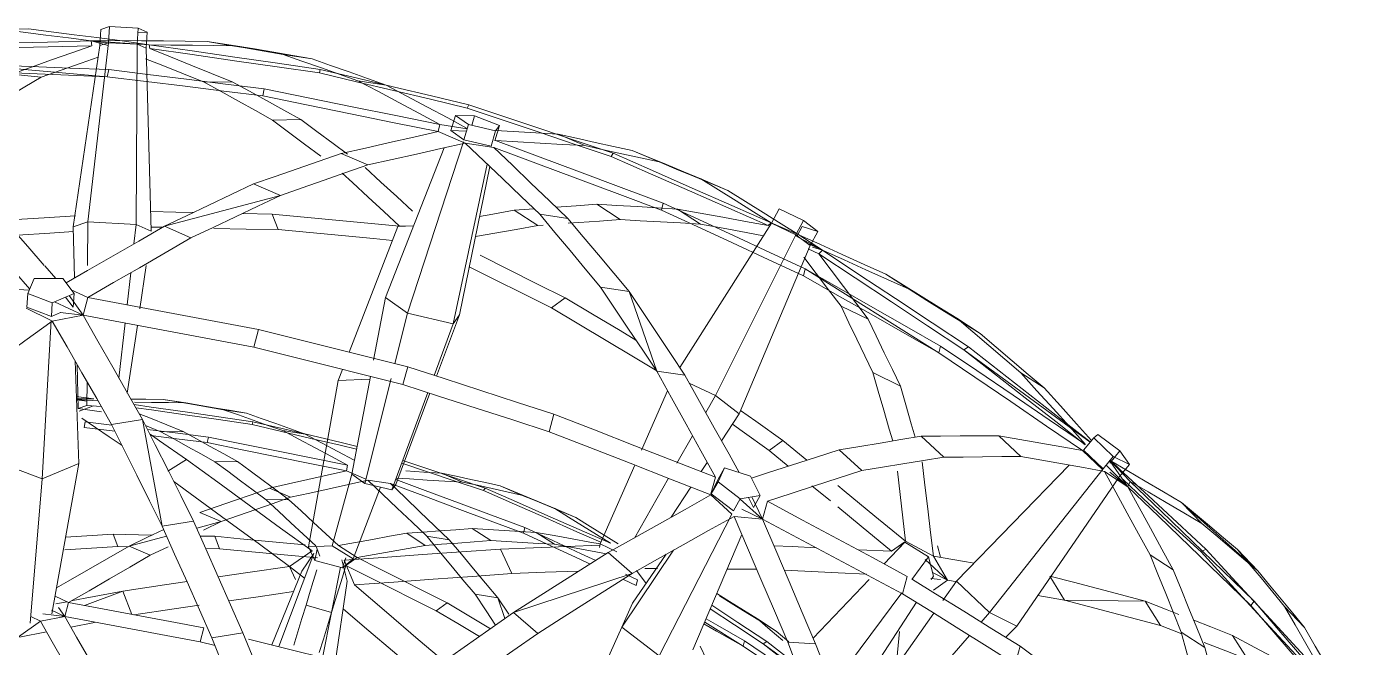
# Model space of a CAD drawing. Header units: inches. Extents: x -1427 to 2274, y -2183 to 260.
# Drawn here: x 794.35 to 800.77, y -425.44 to -422.44 of the extents above; entities that cross this region are included whole.
import ezdxf

# ---------------------------------------------------------------- set-up
doc = ezdxf.new("R2010")
doc.units = ezdxf.units.IN
doc.header["$MEASUREMENT"] = 0
doc.layers.add('G-IMPT', color=8, linetype='Continuous', lineweight=9)

# ---------------------------------------------------------------- blocks, each defined once
blk = doc.blocks.new('Family - ___-2596914-_A1004 - Light Fixture Schedule')
at = {"layer": 'G-IMPT'}
for p, q in [((-14.2573, -422.4496), (-14.1212, -422.4477)), ((-13.7761, -422.5286), (-13.7715, -422.4506)), ((-13.7296, -422.4365), (-13.7715, -422.4506)), ((-13.7343, -422.5145), (-13.7296, -422.4365)), ((-13.7296, -422.4365), (-13.591, -422.4445)), ((-13.5956, -422.5225), (-13.591, -422.4445)), ((-13.5473, -422.4635), (-13.5922, -422.465)), ((-13.591, -422.4445), (-13.5473, -422.4635)), ((-13.5473, -422.4635), (-13.5519, -422.5415)), ((-13.9045, -423.4047), (-13.7761, -422.5286)), ((-13.834, -423.381), (-13.7343, -422.5145)), ((-13.8174, -422.506), (-13.6795, -422.5041)), ((-13.8174, -422.506), (-13.8151, -422.5291)), ((-13.8174, -422.506), (-13.7358, -422.528)), ((-13.8174, -422.506), (-13.7345, -422.5168)), ((-13.537, -422.5249), (-13.8174, -422.506)), ((-13.7761, -422.5286), (-13.7343, -422.5145)), ((-13.7343, -422.5145), (-13.5956, -422.5225)), ((-13.6795, -422.5041), (-13.537, -422.5249)), ((-13.5956, -422.5225), (-13.6006, -423.3944)), ((-13.5956, -422.5225), (-13.5519, -422.5415)), ((-13.5519, -422.5415), (-13.5269, -423.4264)), ((-13.537, -422.5249), (-13.5344, -422.543)), ((-13.2575, -422.5084), (-13.1198, -422.529)), ((-12.8888, -422.5715), (-13.1198, -422.529)), ((-12.8888, -422.5715), (-12.7498, -422.5927)), ((-13.7396, -422.6791), (-14.4853, -422.6151)), ((-14.2026, -422.667), (-14.0593, -422.6818)), ((-13.7396, -422.6791), (-13.7321, -422.6449)), ((-12.7097, -422.6441), (-12.7134, -422.661)), ((-13.1359, -422.7031), (-13.2708, -422.7052)), ((-12.5276, -422.6984), (-12.391, -422.7196)), ((-12.9882, -422.7719), (-12.9804, -422.738)), ((-11.9922, -422.8144), (-11.9989, -422.8307)), ((-12.8035, -422.8862), (-12.9412, -422.8884)), ((-12.1397, -422.9446), (-12.1318, -422.9102)), ((-12.1318, -422.9102), (-11.9993, -422.9308)), ((-12.078, -422.9398), (-12.0566, -422.8659)), ((-12.0566, -422.8659), (-11.9641, -422.8687)), ((-12.0566, -422.8659), (-11.9935, -422.9109)), ((-12.0149, -422.9848), (-11.9935, -422.9109)), ((-11.9935, -422.9109), (-11.862, -422.9414)), ((-11.9774, -422.9147), (-11.9641, -422.8687)), ((-11.9641, -422.8687), (-11.8438, -422.9153)), ((-11.8438, -422.9153), (-11.8651, -422.9891)), ((-11.862, -422.9414), (-11.8438, -422.9153)), ((-12.1397, -422.9446), (-12.009, -423.0004)), ((-12.0025, -422.942), (-12.078, -422.9398)), ((-12.078, -422.9398), (-12.0149, -422.9848)), ((-12.0149, -422.9848), (-11.8833, -423.0153)), ((-11.862, -422.9414), (-11.8833, -423.0153)), ((-11.4306, -423.0123), (-11.5594, -422.9575)), ((-12.6089, -423.0504), (-12.4801, -423.1054)), ((-12.3949, -423.7468), (-12.1107, -423.0231)), ((-12.0179, -422.9939), (-12.2887, -423.8225)), ((-12.009, -423.0004), (-11.8703, -423.0217)), ((-11.2935, -423.0493), (-11.3029, -423.0646)), ((-11.2023, -423.0355), (-10.7395, -423.2288)), ((-11.0713, -423.0914), (-11.2023, -423.0355)), ((-11.902, -423.1023), (-12.0672, -423.8739)), ((-11.8904, -423.1133), (-12.0365, -423.8299)), ((-10.869, -423.1729), (-10.7395, -423.2288)), ((-13.0334, -423.1976), (-12.9028, -423.2538)), ((-12.9028, -423.2538), (-13.4639, -423.4024)), ((-11.3732, -423.2954), (-11.2595, -423.3696)), ((-11.0591, -423.3238), (-11.0513, -423.29)), ((-13.0858, -423.3403), (-12.9425, -423.3433)), ((-12.9425, -423.3433), (-12.9138, -423.4186)), ((-11.7716, -423.3245), (-11.6758, -423.3175)), ((-11.7716, -423.3245), (-11.6581, -423.3985)), ((-11.6487, -423.3432), (-11.5122, -423.3642)), ((-10.9821, -423.3192), (-10.8707, -423.3918)), ((-10.4905, -423.3181), (-10.5274, -423.387)), ((-10.3726, -423.3744), (-10.4905, -423.3181)), ((-10.4095, -423.4433), (-10.3726, -423.3744)), ((-10.3038, -423.4267), (-10.3726, -423.3744)), ((-13.834, -423.381), (-13.9045, -423.4047)), ((-13.8976, -423.6519), (-13.9045, -423.4047)), ((-13.8349, -423.5912), (-13.834, -423.381)), ((-13.834, -423.381), (-13.6006, -423.3944)), ((-13.611, -423.487), (-13.6006, -423.3944)), ((-13.6006, -423.3944), (-13.5269, -423.4264)), ((-13.4723, -423.4072), (-13.5275, -423.4061)), ((-13.3359, -423.4586), (-13.4639, -423.4024)), ((-12.3345, -423.4041), (-12.5701, -424.0112)), ((-12.259, -423.4008), (-12.3345, -423.4041)), ((-12.3264, -423.401), (-12.2587, -423.3999)), ((-11.6326, -423.3966), (-11.6581, -423.3985)), ((-10.5274, -423.387), (-10.9717, -424.0845)), ((-10.5293, -423.3854), (-10.5446, -423.3984)), ((-10.5293, -423.3854), (-10.3956, -423.4436)), ((-10.4095, -423.4433), (-10.5274, -423.387)), ((-10.4033, -423.448), (-10.3791, -423.4027)), ((-10.3038, -423.4267), (-10.3791, -423.4027)), ((-10.3406, -423.4956), (-10.3038, -423.4267)), ((-10.7994, -424.2204), (-10.4095, -423.4433)), ((-10.6835, -424.3085), (-10.3406, -423.4956)), ((-10.413, -423.4474), (-10.2816, -423.5176)), ((-10.4095, -423.4433), (-10.3406, -423.4956)), ((-10.3956, -423.4436), (-10.2816, -423.5176)), ((-10.2816, -423.5176), (-10.3521, -423.4856)), ((-10.2816, -423.5176), (-10.3295, -423.5031)), ((-10.2995, -423.5348), (-10.3502, -423.5108)), ((-10.2816, -423.5176), (-10.2995, -423.5348)), ((-13.9886, -423.655), (-14.0421, -423.5941)), ((-13.644, -423.7824), (-13.6266, -423.6269)), ((-13.5823, -423.8008), (-13.5513, -423.5912)), ((-10.3729, -423.6423), (-10.3647, -423.6082)), ((-9.7194, -424.0136), (-10.3647, -423.6082)), ((-9.9753, -423.6338), (-9.8628, -423.7069)), ((-14.0926, -423.6548), (-14.1242, -423.7269)), ((-13.9545, -423.6551), (-14.0926, -423.6548)), ((-13.9007, -423.7274), (-13.9545, -423.6551)), ((-11.355, -423.6966), (-11.2163, -423.7175)), ((-14.1242, -423.7269), (-14.1288, -423.7928)), ((-14.0056, -423.7718), (-14.1242, -423.7269)), ((-13.9007, -423.7274), (-14.0056, -423.7718)), ((-13.9053, -423.7934), (-13.9415, -423.7447)), ((-13.8565, -423.8326), (-13.9244, -423.7374)), ((-13.9145, -423.709), (-13.8336, -423.7467)), ((-13.9053, -423.7934), (-13.9007, -423.7274)), ((-13.8565, -423.8326), (-13.8336, -423.7467)), ((-12.4526, -424.0491), (-12.3949, -423.7468)), ((-12.3949, -423.7468), (-12.2887, -423.8225)), ((-11.5252, -423.7487), (-11.5924, -423.7967)), ((-11.0828, -424.1032), (-11.2163, -423.7175)), ((-14.1319, -423.7983), (-14.0113, -423.8584)), ((-14.0102, -423.8378), (-14.1288, -423.7928)), ((-14.0102, -423.8378), (-14.0056, -423.7718)), ((-14.0102, -423.8378), (-13.9658, -423.819)), ((-13.9943, -423.767), (-13.8565, -423.8326)), ((-13.9674, -423.8188), (-13.8565, -423.8326)), ((-12.3496, -424.066), (-12.2887, -423.8225)), ((-12.2887, -423.8225), (-12.0672, -423.8739)), ((-10.0607, -423.852), (-10.1916, -423.7883)), ((-14.0544, -424.6234), (-14.0113, -423.8584)), ((-14.0061, -423.861), (-13.8565, -423.8326)), ((-13.6836, -424.1358), (-13.6537, -423.8688)), ((-13.6429, -424.2099), (-13.5943, -423.8815)), ((-12.1591, -424.1231), (-12.0672, -423.8739)), ((-12.1481, -424.1266), (-12.0365, -423.8299)), ((-12.0672, -423.8739), (-12.0365, -423.8299)), ((-9.6323, -423.8465), (-9.5182, -423.9206)), ((-13.0316, -423.9867), (-13.009, -423.9019)), ((-9.7194, -424.0136), (-9.7106, -423.9811)), ((-9.5747, -423.9856), (-9.5972, -423.9994)), ((-8.9861, -424.4453), (-9.5972, -423.9994)), ((-13.8778, -424.5487), (-13.8958, -424.053)), ((-13.8799, -424.2834), (-13.8859, -424.0703)), ((-12.3099, -424.1674), (-12.287, -424.0816)), ((-12.6023, -424.0942), (-12.6231, -424.1479)), ((-12.6231, -424.1479), (-12.4702, -424.1413)), ((-12.5579, -424.601), (-12.4676, -424.1279)), ((-12.4948, -424.646), (-12.3675, -424.1375)), ((-11.0828, -424.1032), (-10.9462, -424.1228)), ((-10.0378, -424.1084), (-9.9041, -424.1746)), ((-9.3221, -424.111), (-9.2095, -424.184)), ((-13.838, -424.2693), (-13.8375, -424.1545)), ((-12.7675, -424.9517), (-12.6231, -424.1479)), ((-12.3632, -424.6765), (-12.1897, -424.2062)), ((-12.345, -424.6504), (-12.1793, -424.2096)), ((-11.1561, -424.4845), (-11.03, -424.1984)), ((-10.9252, -424.1603), (-10.7994, -424.2204)), ((-13.8896, -424.225), (-13.8045, -424.2359)), ((-13.8891, -424.2371), (-13.8045, -424.2359)), ((-13.7849, -424.2461), (-13.8891, -424.2391)), ((-13.889, -424.2407), (-13.8379, -424.2474)), ((-13.8799, -424.2834), (-13.838, -424.2693)), ((-13.8063, -424.2711), (-13.8755, -424.2956)), ((-13.7693, -424.2733), (-13.838, -424.2693)), ((-13.4699, -424.2394), (-13.3607, -424.2556)), ((-13.1776, -424.2893), (-13.3607, -424.2556)), ((-10.8459, -424.3024), (-10.7994, -424.2204)), ((-10.6835, -424.3085), (-10.7994, -424.2204)), ((-13.7672, -424.3), (-13.8799, -424.2834)), ((-13.7193, -424.3602), (-13.5696, -424.3357)), ((-13.4746, -424.852), (-13.5696, -424.3357)), ((-13.1776, -424.2893), (-13.0674, -424.3062)), ((-11.6022, -424.3957), (-11.5796, -424.3109)), ((-10.7696, -424.4392), (-10.6835, -424.3085)), ((-13.8522, -424.3747), (-13.8462, -424.3475)), ((-13.8522, -424.3747), (-13.7032, -424.3931)), ((-13.7177, -424.3635), (-13.8462, -424.3475)), ((-13.4804, -424.3953), (-13.5544, -424.3659)), ((-13.3735, -424.3937), (-13.4804, -424.3953)), ((-13.0356, -424.347), (-13.0386, -424.3604)), ((-12.8912, -424.39), (-12.7829, -424.4068)), ((-13.2564, -424.4483), (-13.2502, -424.4214)), ((-10.985, -424.5476), (-10.9098, -424.4151)), ((-10.5394, -424.4857), (-10.4734, -424.4386)), ((-10.4734, -424.4386), (-10.3574, -424.5337)), ((-9.6943, -424.5189), (-9.8041, -424.4173)), ((-9.4279, -424.4147), (-9.3216, -424.5148)), ((-8.9697, -424.4256), (-9.0192, -424.4851)), ((-8.95, -424.4084), (-8.9697, -424.4256)), ((-8.8748, -424.516), (-8.9697, -424.4256)), ((-8.8429, -424.4881), (-8.95, -424.4084)), ((-13.4465, -424.5856), (-13.3572, -424.5291)), ((-10.4464, -424.5622), (-10.5394, -424.4857)), ((-10.0907, -424.5831), (-10.2001, -424.4833)), ((-9.0231, -424.4862), (-8.927, -424.5788)), ((-8.9243, -424.5754), (-9.0192, -424.4851)), ((-8.9243, -424.5754), (-8.8748, -424.516)), ((-8.8924, -424.5475), (-8.8429, -424.4881)), ((-8.7965, -424.5545), (-8.8748, -424.516)), ((-8.7965, -424.5545), (-8.8429, -424.4881)), ((-14.2541, -424.5478), (-14.0544, -424.6234)), ((-13.8778, -424.5487), (-14.0544, -424.6234)), ((-14.0073, -425.2763), (-13.8778, -424.5487)), ((-13.11, -424.5389), (-13.2192, -424.5406)), ((-12.5837, -424.5852), (-12.5774, -424.5579)), ((-12.5837, -424.5852), (-12.4896, -424.6254)), ((-12.0215, -424.6389), (-12.1236, -424.5954)), ((-11.3558, -424.9373), (-11.1884, -424.5576)), ((-10.8678, -424.5883), (-10.8384, -424.5438)), ((-10.7557, -424.5695), (-10.7881, -424.6274)), ((-10.7557, -424.5695), (-10.7864, -424.638)), ((-10.6295, -424.6099), (-10.7557, -424.5695)), ((-9.0886, -424.5567), (-9.6326, -425.118)), ((-9.4728, -425.27), (-8.9243, -424.5754)), ((-8.9181, -424.5874), (-8.8041, -424.6613)), ((-8.8041, -424.6613), (-8.9088, -424.5568)), ((-8.8919, -424.5911), (-8.8041, -424.6613)), ((-8.8041, -424.6613), (-8.8915, -424.536)), ((-8.793, -424.6355), (-8.8908, -424.5352)), ((-8.846, -424.614), (-8.7965, -424.5545)), ((-14.1122, -425.3207), (-14.0544, -424.6234)), ((-12.6523, -424.9467), (-12.5567, -424.601)), ((-12.4948, -424.646), (-12.5579, -424.601)), ((-12.3632, -424.6765), (-12.4948, -424.646)), ((-12.48, -424.6294), (-12.3701, -424.6463)), ((-12.3632, -424.6765), (-12.345, -424.6504)), ((-11.8405, -424.6572), (-11.4736, -424.8105)), ((-11.7366, -424.7016), (-11.8405, -424.6572)), ((-11.1903, -424.9096), (-11.0258, -424.6197)), ((-10.7988, -424.6152), (-10.8204, -424.6959)), ((-10.7881, -424.6274), (-10.8188, -424.6959)), ((-10.7864, -424.638), (-10.8188, -424.6959)), ((-10.6791, -424.7206), (-10.7864, -424.638)), ((-10.5822, -424.7033), (-10.6295, -424.6099)), ((-10.2431, -424.7296), (-10.332, -424.6564)), ((-9.3409, -425.3349), (-8.8482, -424.6173)), ((-8.8041, -424.6613), (-8.793, -424.6355)), ((-12.9721, -424.7247), (-12.8631, -424.7229)), ((-12.9557, -424.6691), (-12.8536, -424.7127)), ((-12.5505, -425.0093), (-12.4181, -424.6638)), ((-11.9128, -424.6682), (-11.9202, -424.6803)), ((-11.0128, -424.8086), (-10.9173, -424.6636)), ((-10.8218, -424.701), (-10.7197, -424.7944)), ((-10.7116, -424.7785), (-10.8188, -424.6959)), ((-10.7116, -424.7785), (-10.6791, -424.7206)), ((-10.5822, -424.7033), (-10.6791, -424.7206)), ((-10.6791, -424.7213), (-10.5706, -424.8175)), ((-10.6146, -424.7611), (-10.6388, -424.7134)), ((-10.5706, -424.8175), (-10.6233, -424.7106)), ((-10.6146, -424.7611), (-10.5822, -424.7033)), ((-13.2922, -424.7858), (-13.1887, -424.8303)), ((-11.5762, -424.7662), (-11.4736, -424.8105)), ((-10.6716, -424.7707), (-10.5706, -424.8175)), ((-10.5706, -424.8175), (-10.5475, -424.7317)), ((-8.5453, -424.7371), (-8.1753, -425.0683)), ((-8.4469, -424.8391), (-8.5453, -424.7371)), ((-13.4746, -424.852), (-13.3224, -424.8273)), ((-13.1887, -424.8303), (-13.3072, -424.8617)), ((-13.2745, -424.8709), (-13.1887, -424.8303)), ((-11.0713, -425.479), (-10.7197, -424.7944)), ((-10.7086, -424.8046), (-10.5706, -424.8175)), ((-13.7119, -424.8911), (-13.6891, -424.9509)), ((-13.453, -424.9003), (-13.6336, -424.9481)), ((-13.2904, -424.8998), (-13.2201, -424.9012)), ((-13.2201, -424.9012), (-13.1974, -424.961)), ((-12.2919, -424.8864), (-12.2019, -424.945)), ((-12.1944, -424.9012), (-12.0862, -424.9178)), ((-11.976, -424.8633), (-11.8858, -424.9221)), ((-11.727, -424.8858), (-11.7208, -424.859)), ((-11.6659, -424.8822), (-11.5776, -424.9397)), ((-10.908, -425.4497), (-10.6709, -424.8932)), ((-13.6402, -424.9519), (-13.6891, -424.9509)), ((-13.532, -424.9927), (-13.6336, -424.9481)), ((-13.532, -424.9927), (-13.4462, -424.9521)), ((-13.1974, -424.961), (-13.2639, -424.9596)), ((-12.8579, -425.0467), (-12.7497, -424.9717)), ((-12.7675, -424.9517), (-12.6523, -424.9467)), ((-12.7369, -425.0174), (-12.7675, -424.9517)), ((-12.7369, -425.0174), (-12.7253, -424.964)), ((-12.7305, -424.9501), (-12.7127, -424.9971)), ((-12.6523, -424.9467), (-12.5505, -425.0093)), ((-12.6224, -424.9453), (-12.5321, -425.0041)), ((-11.8381, -424.9637), (-11.7831, -425.0815)), ((-11.3598, -424.9548), (-11.3558, -424.9373)), ((-11.3558, -424.9373), (-11.2752, -424.9757)), ((-11.3173, -424.9801), (-11.2022, -425.0804)), ((-11.0023, -424.9688), (-11.2519, -425.3399)), ((-10.1074, -424.966), (-9.9468, -424.9735)), ((-9.8833, -424.9303), (-9.9832, -425.0344)), ((-9.9468, -424.9735), (-9.8833, -424.9282)), ((-9.9319, -424.9794), (-9.8833, -424.9303)), ((-9.7678, -425.0006), (-9.8833, -424.9303)), ((-9.8794, -424.9254), (-9.7448, -424.9964)), ((-9.7113, -425.0022), (-9.7248, -424.9474)), ((-8.4508, -424.9767), (-8.4267, -424.9632)), ((-8.2742, -424.9648), (-8.1753, -425.0683)), ((-12.7411, -424.9847), (-12.9107, -425.4343)), ((-12.7989, -425.0695), (-12.7411, -424.9847)), ((-12.7369, -425.0174), (-12.6028, -425.0529)), ((-12.5798, -425.1178), (-12.6056, -425.0145)), ((-12.6028, -425.0529), (-12.586, -425.005)), ((-12.6028, -425.0529), (-12.5505, -425.0093)), ((-12.5942, -425.0162), (-12.5441, -425.1364)), ((-12.5321, -425.0041), (-12.5856, -425.0423)), ((-11.0371, -424.9882), (-11.2002, -425.2246)), ((-9.8494, -425.1099), (-9.7678, -425.0006)), ((-9.7846, -425.013), (-9.6762, -425.1132)), ((-9.7678, -425.0006), (-9.745, -425.0931)), ((-9.7448, -424.9964), (-9.6762, -425.1132)), ((-8.697, -424.9908), (-8.5854, -425.0632)), ((-12.7989, -425.0695), (-12.944, -425.426)), ((-12.8579, -425.0467), (-12.8303, -425.1099)), ((-12.7857, -425.1031), (-12.8579, -425.0467)), ((-12.6127, -425.0503), (-12.6988, -425.4882)), ((-11.7754, -425.2699), (-11.2022, -425.0804)), ((-11.2442, -425.1099), (-11.1829, -425.1383)), ((-11.1764, -425.1113), (-11.2341, -425.0846)), ((-11.134, -425.1289), (-11.1814, -425.0663)), ((-11.0795, -425.0573), (-11.14, -425.0568)), ((-10.0556, -425.1099), (-10.3271, -425.3929)), ((-9.8935, -425.1787), (-9.871, -425.0947)), ((-9.7111, -425.1099), (-9.7565, -425.1055)), ((-9.7559, -425.1099), (-9.745, -425.0931)), ((-9.7486, -425.0759), (-9.6762, -425.1132)), ((-9.1824, -425.0932), (-9.1108, -425.2092)), ((-13.6648, -425.1656), (-13.8496, -425.2356)), ((-13.6648, -425.1656), (-13.6214, -425.2786)), ((-12.6392, -425.5237), (-12.5798, -425.1178)), ((-11.1829, -425.1383), (-11.1764, -425.1113)), ((-10.2058, -425.5875), (-9.8973, -425.1741)), ((-9.6762, -425.1132), (-9.7436, -425.1614)), ((-9.6986, -425.211), (-9.6326, -425.118)), ((-9.6292, -425.1212), (-9.6762, -425.1132)), ((-9.6326, -425.118), (-9.4728, -425.27)), ((-13.992, -425.1906), (-13.9267, -425.2211)), ((-13.9883, -425.2283), (-13.934, -425.2177)), ((-13.9448, -425.2892), (-13.9267, -425.2211)), ((-12.7787, -425.2337), (-12.6557, -425.2688)), ((-12.0964, -425.2227), (-12.1498, -425.2607)), ((-11.9615, -425.1814), (-11.8516, -425.198)), ((-11.8166, -425.2988), (-11.8516, -425.198)), ((-11.798, -425.2783), (-11.8516, -425.198)), ((-11.2002, -425.2246), (-11.2519, -425.3399)), ((-10.1674, -425.7434), (-9.8274, -425.22)), ((-9.1108, -425.2092), (-9.2396, -425.1873)), ((-8.7203, -425.2147), (-9.1108, -425.2092)), ((-8.7203, -425.2147), (-8.6467, -425.3321)), ((-8.2091, -425.2363), (-8.1937, -425.2153)), ((-14.1095, -425.2888), (-14.0634, -425.3118)), ((-14.0634, -425.3118), (-13.9448, -425.2892)), ((-14.0507, -425.276), (-13.9448, -425.2892)), ((-14.0094, -425.2585), (-13.9448, -425.2892)), ((-13.9448, -425.2892), (-13.9763, -425.245)), ((-11.6582, -425.3716), (-11.7754, -425.2699)), ((-10.5957, -425.3003), (-10.5053, -425.359)), ((-10.1326, -425.8231), (-9.7425, -425.273)), ((-9.5136, -425.3165), (-9.4728, -425.27)), ((-9.3409, -425.3349), (-9.4728, -425.27)), ((-8.0471, -425.2401), (-7.95, -425.342)), ((-14.034, -425.3629), (-14.1649, -425.3885)), ((-13.8017, -425.3175), (-13.9159, -425.3398)), ((-13.2908, -425.4113), (-13.2729, -425.3442)), ((-11.5484, -425.9979), (-11.2519, -425.3399)), ((-11.2519, -425.3399), (-11.0713, -425.479)), ((-10.6648, -425.4327), (-10.8509, -425.3158)), ((-10.4441, -425.4112), (-10.5053, -425.359)), ((-9.9217, -425.4961), (-9.9081, -425.3619)), ((-9.3958, -425.3897), (-9.3409, -425.3349)), ((-8.5442, -425.372), (-8.6467, -425.3321)), ((-8.5462, -425.3643), (-8.4323, -425.4382)), ((-13.2908, -425.4113), (-13.2183, -425.4295)), ((-13.2335, -425.3914), (-13.0836, -425.3672)), ((-10.6648, -425.4327), (-10.6578, -425.4069)), ((-10.55, -425.4105), (-10.5679, -425.4214)), ((-10.3899, -425.5513), (-10.5679, -425.4214)), ((-10.55, -425.4105), (-10.4324, -425.5023)), ((-10.4492, -425.4127), (-10.3153, -425.4208)), ((-10.0377, -425.9134), (-9.57, -425.3807)), ((-8.2978, -425.3808), (-8.225, -425.4962)), ((-9.3489, -425.5189), (-9.3258, -425.4331))]:
    blk.add_line(p, q, dxfattribs=at)
at = {"layer": 'G-IMPT', "flags": 128}
for points in [[(-14.511, -422.4508), (-14.4136, -422.45), (-14.3161, -422.4493), (-14.2186, -422.4485), (-14.1212, -422.4477)], [(-13.8174, -422.506), (-13.9274, -422.4919), (-14.0373, -422.4778), (-14.1473, -422.4637), (-14.2573, -422.4496)], [(-14.1212, -422.4477), (-14.0108, -422.4618), (-13.9004, -422.4759), (-13.7899, -422.49), (-13.6795, -422.5041)], [(-14.6665, -422.5288), (-14.4542, -422.5231), (-14.242, -422.5174), (-14.0297, -422.5117), (-13.8174, -422.506)], [(-13.8151, -422.5291), (-14.0259, -422.5346), (-14.2367, -422.5402), (-14.4475, -422.5458), (-14.6583, -422.5514)], [(-14.2026, -422.667), (-14.1057, -422.6325), (-14.0088, -422.598), (-13.912, -422.5635), (-13.8151, -422.5291)], [(-13.6795, -422.5041), (-13.574, -422.5051), (-13.4685, -422.5062), (-13.363, -422.5073), (-13.2575, -422.5084)], [(-13.537, -422.5249), (-13.3301, -422.5547), (-13.1233, -422.5845), (-12.9165, -422.6143), (-12.7097, -422.6441)], [(-13.1198, -422.529), (-13.2241, -422.5279), (-13.3284, -422.5269), (-13.4327, -422.5259), (-13.537, -422.5249)], [(-13.5344, -422.543), (-13.4347, -422.583), (-13.3351, -422.623), (-13.2355, -422.663), (-13.1359, -422.7031)], [(-12.7134, -422.661), (-12.9187, -422.6315), (-13.1239, -422.602), (-13.3291, -422.5725), (-13.5344, -422.543)], [(-13.2575, -422.5084), (-13.1653, -422.5242), (-13.0732, -422.5399), (-12.981, -422.5557), (-12.8888, -422.5715)], [(-12.7498, -422.5927), (-12.8423, -422.5768), (-12.9348, -422.5608), (-13.0273, -422.5449), (-13.1198, -422.529)], [(-13.7844, -422.5847), (-13.8658, -422.6135), (-13.9625, -422.6477), (-14.0593, -422.6818)], [(-13.2708, -422.7052), (-13.3712, -422.6652), (-13.4715, -422.6252), (-13.5548, -422.592)], [(-12.8888, -422.5715), (-12.7985, -422.6032), (-12.7082, -422.6349), (-12.6179, -422.6667), (-12.5276, -422.6984)], [(-12.391, -422.7196), (-12.4807, -422.6879), (-12.5704, -422.6561), (-12.6601, -422.6244), (-12.7498, -422.5927)], [(-14.4916, -422.6483), (-14.3036, -422.656), (-14.1156, -422.6637), (-13.9276, -422.6714), (-13.7396, -422.6791)], [(-13.7321, -422.6449), (-13.9204, -422.6374), (-14.1087, -422.63), (-14.297, -422.6225), (-14.4853, -422.6151)], [(-12.9804, -422.738), (-13.1683, -422.7147), (-13.3563, -422.6915), (-13.5442, -422.6682), (-13.7321, -422.6449)], [(-11.9989, -422.8307), (-12.1775, -422.7883), (-12.3561, -422.7459), (-12.5348, -422.7035), (-12.7134, -422.661)], [(-12.7097, -422.6441), (-12.5303, -422.6867), (-12.351, -422.7293), (-12.1716, -422.7718), (-11.9922, -422.8144)], [(-14.0593, -422.6818), (-14.138, -422.7283), (-14.2167, -422.7748), (-14.2955, -422.8213), (-14.3742, -422.8678)], [(-13.7396, -422.6791), (-13.5518, -422.7023), (-13.3639, -422.7255), (-13.1761, -422.7487), (-12.9882, -422.7719)], [(-12.9412, -422.8884), (-13.0236, -422.8426), (-13.106, -422.7968), (-13.1884, -422.751), (-13.2708, -422.7052)], [(-13.1359, -422.7031), (-13.0528, -422.7488), (-12.9697, -422.7946), (-12.8866, -422.8404), (-12.8035, -422.8862)], [(-12.5276, -422.6984), (-12.4287, -422.7514), (-12.3297, -422.8043), (-12.2308, -422.8573), (-12.1318, -422.9102)], [(-11.9987, -422.9287), (-12.0926, -422.8787), (-12.1921, -422.8256), (-12.2916, -422.7726), (-12.391, -422.7196)], [(-12.9882, -422.7719), (-12.7761, -422.8151), (-12.564, -422.8583), (-12.3519, -422.9015), (-12.1397, -422.9446)], [(-12.1318, -422.9102), (-12.344, -422.8672), (-12.5561, -422.8241), (-12.7683, -422.7811), (-12.9804, -422.738)], [(-11.3029, -423.0646), (-11.4769, -423.0061), (-11.6509, -422.9477), (-11.8249, -422.8892), (-11.9989, -422.8307)], [(-11.9922, -422.8144), (-11.8176, -422.8731), (-11.6429, -422.9319), (-11.4682, -422.9906), (-11.2935, -423.0493)], [(-12.7075, -423.0625), (-12.7854, -423.0045), (-12.8633, -422.9465), (-12.9412, -422.8884)], [(-12.8035, -422.8862), (-12.7257, -422.9443), (-12.6478, -423.0023), (-12.5785, -423.054)], [(-12.1397, -422.9446), (-12.257, -422.9711), (-12.3743, -422.9975), (-12.4916, -423.024), (-12.6089, -423.0504)], [(-11.8622, -422.9874), (-11.7543, -422.9936), (-11.6464, -422.9998), (-11.5385, -423.0061), (-11.4306, -423.0123)], [(-11.0513, -423.29), (-11.254, -423.2143), (-11.4568, -423.1387), (-11.6595, -423.063), (-11.8622, -422.9874)], [(-11.5594, -422.9575), (-11.6678, -422.951), (-11.7763, -422.9446), (-11.862, -422.9395)], [(-11.2023, -423.0355), (-11.2916, -423.016), (-11.3808, -422.9965), (-11.4701, -422.977), (-11.5594, -422.9575)], [(-12.6089, -423.0504), (-12.715, -423.0872), (-12.8211, -423.124), (-12.9272, -423.1608), (-13.0334, -423.1976)], [(-12.4801, -423.1054), (-12.3624, -423.0792), (-12.2446, -423.0529), (-12.1268, -423.0267), (-12.009, -423.0004)], [(-12.009, -423.0004), (-11.9189, -423.0861), (-11.8289, -423.1718), (-11.7388, -423.2575), (-11.6487, -423.3432)], [(-11.5122, -423.3642), (-11.6017, -423.2786), (-11.6912, -423.193), (-11.7807, -423.1073), (-11.8703, -423.0217)], [(-11.8703, -423.0217), (-11.6675, -423.0972), (-11.4647, -423.1728), (-11.2619, -423.2483), (-11.0591, -423.3238)], [(-11.4306, -423.0123), (-11.3407, -423.0321), (-11.2509, -423.0519), (-11.1611, -423.0717), (-11.0713, -423.0914)], [(-11.2935, -423.0493), (-11.1025, -423.1333), (-10.9114, -423.2173), (-10.7204, -423.3013), (-10.5293, -423.3854)], [(-10.869, -423.1729), (-10.9523, -423.1385), (-11.0356, -423.1042), (-11.119, -423.0698), (-11.2023, -423.0355)], [(-12.9028, -423.2538), (-12.7971, -423.2167), (-12.6915, -423.1796), (-12.5858, -423.1425), (-12.4801, -423.1054)], [(-12.4921, -423.1184), (-12.4162, -423.1885), (-12.3403, -423.2586), (-12.2644, -423.3287)], [(-10.5446, -423.3984), (-10.7342, -423.3149), (-10.9237, -423.2315), (-11.1133, -423.1481), (-11.3029, -423.0646)], [(-11.0713, -423.0914), (-10.9883, -423.1258), (-10.9054, -423.1601), (-10.8224, -423.1945), (-10.7395, -423.2288)], [(-12.3264, -423.401), (-12.4022, -423.3309), (-12.478, -423.2608), (-12.5538, -423.1907), (-12.6036, -423.1447)], [(-10.5293, -423.3854), (-10.6142, -423.3322), (-10.6991, -423.2791), (-10.7841, -423.226), (-10.869, -423.1729)], [(-13.0334, -423.1976), (-13.141, -423.2488), (-13.2486, -423.3), (-13.3563, -423.3512), (-13.4639, -423.4024)], [(-10.7395, -423.2288), (-10.6535, -423.2825), (-10.5676, -423.3362), (-10.4816, -423.3899), (-10.3956, -423.4436)], [(-14.0447, -423.5912), (-14.1244, -423.5005), (-14.2066, -423.4069), (-14.2889, -423.3132)], [(-13.3359, -423.4586), (-13.2276, -423.4074), (-13.1193, -423.3562), (-13.0111, -423.305), (-12.9028, -423.2538)], [(-11.5691, -423.3097), (-11.4728, -423.3027), (-11.3732, -423.2954)], [(-11.3732, -423.2954), (-11.2754, -423.3014), (-11.1777, -423.3073), (-11.0799, -423.3133), (-10.9821, -423.3192)], [(-10.3647, -423.6082), (-10.5364, -423.5287), (-10.708, -423.4491), (-10.8796, -423.3695), (-11.0513, -423.29)], [(-14.4332, -423.3403), (-14.3521, -423.4334), (-14.2711, -423.5264), (-14.1901, -423.6194), (-14.1149, -423.7057)], [(-14.2067, -423.3708), (-14.0457, -423.3607), (-13.8943, -423.3512)], [(-13.5296, -423.3312), (-13.4077, -423.3337), (-13.3231, -423.3354)], [(-12.9425, -423.3433), (-12.7885, -423.3577), (-12.6344, -423.3721), (-12.4804, -423.3866), (-12.3264, -423.401)], [(-11.9396, -423.3544), (-11.8759, -423.3431), (-11.7716, -423.3245)], [(-11.6487, -423.3432), (-11.5753, -423.4316), (-11.5019, -423.5199), (-11.4284, -423.6083), (-11.355, -423.6966)], [(-11.2163, -423.7175), (-11.2903, -423.6292), (-11.3642, -423.5408), (-11.4382, -423.4525), (-11.5122, -423.3642)], [(-11.2595, -423.3696), (-11.3592, -423.3768), (-11.4588, -423.384), (-11.5106, -423.3878)], [(-10.8707, -423.3918), (-10.9679, -423.3862), (-11.0651, -423.3807), (-11.1623, -423.3751), (-11.2595, -423.3696)], [(-11.0591, -423.3238), (-10.8876, -423.4034), (-10.716, -423.483), (-10.5445, -423.5626), (-10.3729, -423.6423)], [(-10.9821, -423.3192), (-10.8727, -423.339), (-10.7634, -423.3588), (-10.654, -423.3786), (-10.5446, -423.3984)], [(-13.9027, -423.4281), (-14.0174, -423.435), (-14.1736, -423.4444)], [(-13.4639, -423.4024), (-13.5879, -423.4737), (-13.7119, -423.5451), (-13.8359, -423.6164), (-13.9391, -423.6758)], [(-12.9138, -423.4186), (-13.0689, -423.4155), (-13.2239, -423.4123)], [(-12.3603, -423.4707), (-12.4517, -423.4621), (-12.6057, -423.4476), (-12.7598, -423.4331), (-12.9138, -423.4186)], [(-11.6581, -423.3985), (-11.7623, -423.4171), (-11.8664, -423.4358), (-11.9596, -423.4524)], [(-10.566, -423.4477), (-10.6508, -423.4322), (-10.7608, -423.412), (-10.8707, -423.3918)], [(-13.8336, -423.7467), (-13.7092, -423.6747), (-13.5848, -423.6027), (-13.4603, -423.5306), (-13.3359, -423.4586)], [(-10.3956, -423.4436), (-10.2905, -423.4911), (-10.1855, -423.5387), (-10.0804, -423.5863), (-9.9753, -423.6338)], [(-11.9373, -423.5419), (-11.7999, -423.6108), (-11.6625, -423.6798), (-11.5252, -423.7487)], [(-10.1916, -423.7883), (-10.2514, -423.7094), (-10.3112, -423.6304), (-10.371, -423.5515)], [(-10.2995, -423.5348), (-10.2398, -423.6141), (-10.1801, -423.6934), (-10.1204, -423.7727), (-10.0607, -423.852)], [(-9.5972, -423.9994), (-9.7727, -423.8832), (-9.9483, -423.7671), (-10.1239, -423.651), (-10.2995, -423.5348)], [(-10.2816, -423.5176), (-10.1049, -423.6346), (-9.9281, -423.7516), (-9.7514, -423.8686), (-9.5747, -423.9856)], [(-9.8628, -423.7069), (-9.9675, -423.6596), (-10.0722, -423.6122), (-10.1769, -423.5649), (-10.2816, -423.5176)], [(-11.5924, -423.7967), (-11.7298, -423.7278), (-11.8672, -423.6589), (-11.9892, -423.5978)], [(-9.7106, -423.9811), (-9.8741, -423.8879), (-10.0377, -423.7947), (-10.2012, -423.7015), (-10.3647, -423.6082)], [(-9.9753, -423.6338), (-9.8896, -423.687), (-9.8038, -423.7402), (-9.7181, -423.7934), (-9.6323, -423.8465)], [(-14.1176, -423.7119), (-14.301, -423.6997), (-14.493, -423.687), (-14.685, -423.6743), (-14.8769, -423.6615)], [(-11.355, -423.6966), (-11.2869, -423.7983), (-11.2189, -423.8999), (-11.1508, -424.0016), (-11.0828, -424.1032)], [(-10.3729, -423.6423), (-10.2095, -423.7351), (-10.0462, -423.8279), (-9.8828, -423.9207), (-9.7194, -424.0136)], [(-13.009, -423.9019), (-13.2152, -423.8631), (-13.4213, -423.8243), (-13.6275, -423.7855), (-13.8336, -423.7467)], [(-11.5252, -423.7487), (-11.3928, -423.8277), (-11.2604, -423.9067), (-11.1837, -423.9525)], [(-10.9462, -424.1228), (-11.0137, -424.0215), (-11.0812, -423.9201), (-11.1487, -423.8188), (-11.2163, -423.7175)], [(-9.5182, -423.9206), (-9.6044, -423.8671), (-9.6905, -423.8137), (-9.7766, -423.7603), (-9.8628, -423.7069)], [(-11.0828, -424.101), (-11.1953, -424.0338), (-11.3276, -423.9548), (-11.46, -423.8757), (-11.5924, -423.7967)], [(-10.0378, -424.1084), (-10.0762, -424.0284), (-10.1147, -423.9483), (-10.1531, -423.8683), (-10.1916, -423.7883)], [(-14.5362, -424.2431), (-14.4037, -424.1476), (-14.2711, -424.0521), (-14.1386, -423.9566), (-14.0061, -423.861)], [(-14.0061, -423.861), (-13.9344, -423.9858), (-13.8627, -424.1106), (-13.791, -424.2354), (-13.7193, -424.3602)], [(-13.8565, -423.8326), (-13.6502, -423.8711), (-13.444, -423.9096), (-13.2378, -423.9481), (-13.0316, -423.9867)], [(-13.5696, -424.3357), (-13.6413, -424.2099), (-13.713, -424.0841), (-13.7848, -423.9583), (-13.8565, -423.8326)], [(-10.0607, -423.852), (-10.0215, -423.9326), (-9.9824, -424.0133), (-9.9433, -424.0939), (-9.9041, -424.1746)], [(-9.6323, -423.8465), (-9.5548, -423.9127), (-9.4772, -423.9788), (-9.3997, -424.0449), (-9.3221, -424.111)], [(-12.287, -424.0816), (-12.4675, -424.0367), (-12.648, -423.9918), (-12.8285, -423.9469), (-13.009, -423.9019)], [(-9.2095, -424.184), (-9.2867, -424.1182), (-9.3639, -424.0523), (-9.4411, -423.9864), (-9.5182, -423.9206)], [(-13.0316, -423.9867), (-12.8512, -424.0318), (-12.6708, -424.077), (-12.4904, -424.1222), (-12.3099, -424.1674)], [(-9.7194, -424.0136), (-9.5453, -424.1317), (-9.3712, -424.2499), (-9.1972, -424.368), (-9.0231, -424.4862)], [(-9.0092, -424.4567), (-9.1846, -424.3378), (-9.3599, -424.2189), (-9.5353, -424.1), (-9.7106, -423.9811)], [(-9.0102, -424.4588), (-9.1533, -424.3468), (-9.3012, -424.231), (-9.4492, -424.1152), (-9.5972, -423.9994)], [(-9.5747, -423.9856), (-9.4263, -424.1014), (-9.278, -424.2172), (-9.1296, -424.333), (-8.986, -424.4452)], [(-11.5796, -424.3109), (-11.7565, -424.2536), (-11.9333, -424.1963), (-12.1102, -424.1389), (-12.287, -424.0816)], [(-11.0828, -424.1032), (-11.0118, -424.2312), (-10.9408, -424.3592), (-10.8698, -424.4872), (-10.7988, -424.6152)], [(-10.6841, -424.5924), (-10.7333, -424.5042), (-10.8043, -424.3771), (-10.8752, -424.2499), (-10.9462, -424.1228)], [(-9.9413, -424.4402), (-9.958, -424.3826), (-9.9846, -424.2912), (-10.0112, -424.1998), (-10.0378, -424.1084)], [(-9.3221, -424.111), (-9.2439, -424.1974), (-9.1657, -424.2838), (-9.0874, -424.3702), (-9.0092, -424.4567)], [(-12.3099, -424.1674), (-12.133, -424.2245), (-11.9561, -424.2815), (-11.7792, -424.3386), (-11.6022, -424.3957)], [(-9.9041, -424.1746), (-9.878, -424.266), (-9.8518, -424.3574), (-9.8333, -424.4222)], [(-8.9796, -424.4375), (-9.0524, -424.3573), (-9.131, -424.2707), (-9.2095, -424.184)], [(-13.6254, -424.2377), (-13.5536, -424.2385), (-13.4699, -424.2394)], [(-13.6104, -424.2641), (-13.5275, -424.276), (-13.3635, -424.2997), (-13.1996, -424.3233), (-13.0356, -424.347)], [(-13.3607, -424.2556), (-13.4434, -424.2548), (-13.5261, -424.254), (-13.6088, -424.2532)], [(-13.4699, -424.2394), (-13.3968, -424.2518), (-13.3237, -424.2643), (-13.2507, -424.2768), (-13.1776, -424.2893)], [(-13.0674, -424.3062), (-13.1407, -424.2936), (-13.214, -424.2809), (-13.2874, -424.2683), (-13.3607, -424.2556)], [(-13.6682, -424.4629), (-13.7313, -424.4198), (-13.8628, -424.3301)], [(-13.0386, -424.3604), (-13.2013, -424.337), (-13.364, -424.3136), (-13.5267, -424.2902), (-13.6017, -424.2794)], [(-13.585, -424.3087), (-13.5314, -424.3302), (-13.4524, -424.3619), (-13.3735, -424.3937)], [(-13.3224, -424.8273), (-13.3842, -424.7044), (-13.446, -424.5815), (-13.5078, -424.4586), (-13.5696, -424.3357)], [(-13.1776, -424.2893), (-13.106, -424.3145), (-13.0344, -424.3397), (-12.9628, -424.3648), (-12.8912, -424.39)], [(-12.7829, -424.4068), (-12.8541, -424.3816), (-12.9252, -424.3565), (-12.9963, -424.3314), (-13.0674, -424.3062)], [(-10.7988, -424.6152), (-10.994, -424.5392), (-11.1892, -424.4631), (-11.3844, -424.387), (-11.5796, -424.3109)], [(-10.6769, -424.2929), (-10.6039, -424.3452), (-10.4734, -424.4386)], [(-13.7193, -424.3602), (-13.6581, -424.4832), (-13.597, -424.6061), (-13.5358, -424.729), (-13.4746, -424.852)], [(-13.2502, -424.4214), (-13.3992, -424.4029), (-13.5449, -424.3849)], [(-13.2192, -424.5406), (-13.2845, -424.5043), (-13.3498, -424.468), (-13.4151, -424.4317), (-13.4804, -424.3953)], [(-13.3735, -424.3937), (-13.3076, -424.43), (-13.2417, -424.4663), (-13.1758, -424.5026), (-13.11, -424.5389)], [(-12.5348, -424.48), (-12.6137, -424.4612), (-12.7553, -424.4276), (-12.8969, -424.394), (-13.0386, -424.3604)], [(-13.0356, -424.347), (-12.8934, -424.3807), (-12.7512, -424.4145), (-12.609, -424.4482), (-12.5322, -424.4664)], [(-12.8912, -424.39), (-12.8128, -424.432), (-12.7343, -424.474), (-12.6559, -424.5159), (-12.5774, -424.5579)], [(-11.6022, -424.3957), (-11.4071, -424.472), (-11.212, -424.5483), (-11.0169, -424.6246), (-10.8218, -424.701)], [(-10.5394, -424.4857), (-10.6702, -424.3925), (-10.7169, -424.3593)], [(-13.5332, -424.4081), (-13.4878, -424.4393), (-13.3572, -424.5291)], [(-13.53, -424.4145), (-13.4054, -424.4299), (-13.2564, -424.4483)], [(-13.2564, -424.4483), (-13.0882, -424.4825), (-12.9201, -424.5167), (-12.7519, -424.551), (-12.5837, -424.5852)], [(-12.5774, -424.5579), (-12.7456, -424.5238), (-12.9138, -424.4897), (-13.082, -424.4555), (-13.2502, -424.4214)], [(-12.5463, -424.5329), (-12.6252, -424.4909), (-12.7041, -424.4488), (-12.7829, -424.4068)], [(-9.8041, -424.4173), (-9.9031, -424.4338), (-10.0021, -424.4503), (-10.1011, -424.4668), (-10.2001, -424.4833)], [(-9.4279, -424.4147), (-9.522, -424.4154), (-9.616, -424.416), (-9.71, -424.4167), (-9.8041, -424.4173)], [(-9.0231, -424.4862), (-9.1243, -424.4683), (-9.2255, -424.4505), (-9.3267, -424.4326), (-9.4279, -424.4147)], [(-13.3572, -424.5291), (-13.2053, -424.6397), (-13.0535, -424.7504), (-12.9016, -424.8611), (-12.7497, -424.9717)], [(-10.2001, -424.4833), (-10.3157, -424.5204), (-10.4312, -424.5574), (-10.5468, -424.5944), (-10.6247, -424.6193)], [(-10.0907, -424.5831), (-9.9916, -424.5671), (-9.8925, -424.551), (-9.7934, -424.535), (-9.6943, -424.5189)], [(-9.6943, -424.5189), (-9.6011, -424.5179), (-9.5079, -424.5168), (-9.4147, -424.5158), (-9.3216, -424.5148)], [(-9.3216, -424.5148), (-9.2207, -424.5329), (-9.1198, -424.5511), (-9.0189, -424.5692), (-8.9181, -424.5874)], [(-12.9721, -424.7247), (-13.0339, -424.6787), (-13.0956, -424.6327), (-13.1574, -424.5866), (-13.2192, -424.5406)], [(-13.11, -424.5389), (-13.0483, -424.5849), (-12.9865, -424.6309), (-12.9248, -424.6769), (-12.8631, -424.7229)], [(-12.5837, -424.5852), (-12.6767, -424.6062), (-12.7697, -424.6271), (-12.8627, -424.6481), (-12.9557, -424.6691)], [(-11.9202, -424.6803), (-12.0582, -424.634), (-12.1961, -424.5876), (-12.3156, -424.5474)], [(-12.3108, -424.5344), (-12.1898, -424.5751), (-12.0513, -424.6216), (-11.9128, -424.6682)], [(-12.1236, -424.5954), (-12.2096, -424.5903), (-12.2955, -424.5852)], [(-11.8405, -424.6572), (-11.9113, -424.6418), (-11.982, -424.6263), (-12.0528, -424.6108), (-12.1236, -424.5954)], [(-10.5475, -424.7317), (-10.4333, -424.6946), (-10.3191, -424.6574), (-10.2049, -424.6203), (-10.0907, -424.5831)], [(-9.8794, -424.9254), (-9.8924, -424.8125), (-9.9054, -424.6997), (-9.9184, -424.5868)], [(-9.7995, -424.5403), (-9.7858, -424.6543), (-9.7721, -424.7684), (-9.7585, -424.8824), (-9.7448, -424.9964)], [(-8.9181, -424.5874), (-8.8628, -424.6882), (-8.8075, -424.7891), (-8.7523, -424.89), (-8.697, -424.9908)], [(-8.8897, -424.5338), (-8.8426, -424.5774), (-8.704, -424.706), (-8.5654, -424.8346), (-8.4267, -424.9632)], [(-8.5453, -424.7371), (-8.6328, -424.6855), (-8.7203, -424.6339), (-8.8077, -424.5823), (-8.8897, -424.5339)], [(-12.8579, -425.0467), (-13.0105, -424.9348), (-13.1631, -424.823), (-13.3156, -424.7112), (-13.4188, -424.6356)], [(-12.8536, -424.7127), (-12.7602, -424.6919), (-12.6668, -424.6711), (-12.5734, -424.6502), (-12.48, -424.6294)], [(-12.48, -424.6294), (-12.4086, -424.6974), (-12.3372, -424.7653), (-12.2658, -424.8333), (-12.1944, -424.9012)], [(-12.0862, -424.9178), (-12.1571, -424.85), (-12.2281, -424.7821), (-12.2991, -424.7142), (-12.3701, -424.6463)], [(-12.3701, -424.6463), (-12.2093, -424.7062), (-12.0485, -424.7661), (-11.8878, -424.8259), (-11.727, -424.8858)], [(-11.7208, -424.859), (-11.8815, -424.799), (-12.0422, -424.739), (-12.2029, -424.6791), (-12.3446, -424.6262)], [(-12.3425, -424.6203), (-12.2781, -424.624), (-12.1926, -424.629), (-12.107, -424.6339), (-12.0215, -424.6389)], [(-12.0215, -424.6389), (-11.9502, -424.6545), (-11.879, -424.6702), (-11.8078, -424.6859), (-11.7366, -424.7016)], [(-11.5762, -424.7662), (-11.6423, -424.7389), (-11.7083, -424.7117), (-11.7744, -424.6845), (-11.8405, -424.6572)], [(-10.2077, -424.6563), (-10.1764, -424.682), (-10.0279, -424.8037), (-9.8794, -424.9254)], [(-8.4508, -424.9767), (-8.5895, -424.8482), (-8.7281, -424.7197), (-8.828, -424.627)], [(-8.793, -424.6355), (-8.7065, -424.6864), (-8.62, -424.7373), (-8.5335, -424.7882), (-8.4469, -424.8391)], [(-8.1937, -425.2153), (-8.3435, -425.0703), (-8.4934, -424.9254), (-8.6432, -424.7804), (-8.793, -424.6355)], [(-12.9557, -424.6691), (-13.0398, -424.6983), (-13.1239, -424.7274), (-13.2081, -424.7566), (-13.2922, -424.7858)], [(-13.1887, -424.8303), (-13.1049, -424.8009), (-13.0211, -424.7715), (-12.9374, -424.7421), (-12.8536, -424.7127)], [(-12.7317, -424.947), (-12.7918, -424.8914), (-12.8519, -424.8359), (-12.912, -424.7803), (-12.9721, -424.7247)], [(-12.8631, -424.7229), (-12.8029, -424.7785), (-12.7427, -424.8341), (-12.6825, -424.8897), (-12.6224, -424.9453)], [(-11.3526, -424.9301), (-11.4693, -424.8788), (-11.6196, -424.8126), (-11.7699, -424.7465), (-11.9202, -424.6803)], [(-11.9128, -424.6682), (-11.7613, -424.7348), (-11.6099, -424.8014), (-11.4584, -424.868), (-11.3069, -424.9346)], [(-11.7366, -424.7016), (-11.6708, -424.7288), (-11.6051, -424.7561), (-11.5393, -424.7833), (-11.4736, -424.8105)], [(-10.8218, -424.701), (-10.9456, -424.7708), (-11.0695, -424.8405), (-11.1934, -424.9103), (-11.3173, -424.9801)], [(-8.8041, -424.6613), (-8.6553, -424.8051), (-8.5066, -424.9488), (-8.3579, -425.0926), (-8.2091, -425.2363)], [(-8.5854, -425.0632), (-8.6401, -424.9627), (-8.6947, -424.8622), (-8.7494, -424.7618), (-8.8041, -424.6613)], [(-11.3069, -424.9346), (-11.3742, -424.8925), (-11.4416, -424.8504), (-11.5089, -424.8083), (-11.5762, -424.7662)], [(-9.871, -425.0947), (-10.0401, -425.0039), (-10.2092, -424.9132), (-10.3784, -424.8224), (-10.5475, -424.7317)], [(-9.9468, -424.9735), (-10.0949, -424.8515), (-10.2077, -424.7587)], [(-8.2742, -424.9648), (-8.342, -424.9079), (-8.4098, -424.8509), (-8.4775, -424.794), (-8.5453, -424.7371)], [(-13.4746, -424.852), (-13.4143, -424.9868), (-13.354, -425.1217), (-13.2938, -425.2565), (-13.2335, -425.3914)], [(-13.0836, -425.3672), (-13.1433, -425.2323), (-13.203, -425.0973), (-13.2627, -424.9623), (-13.3224, -424.8273)], [(-11.4736, -424.8105), (-11.4054, -424.8531), (-11.3372, -424.8957), (-11.2691, -424.9382)], [(-11.2022, -425.0804), (-11.0788, -425.0115), (-10.9554, -424.9425), (-10.832, -424.8736), (-10.7086, -424.8046)], [(-10.7086, -424.8046), (-10.6438, -424.9566), (-10.5789, -425.1087), (-10.514, -425.2607), (-10.4492, -425.4127)], [(-10.5706, -424.8175), (-10.4013, -424.9078), (-10.2321, -424.9981), (-10.0628, -425.0884), (-9.8935, -425.1787)], [(-10.3153, -425.4208), (-10.3791, -425.27), (-10.443, -425.1192), (-10.5068, -424.9683), (-10.5706, -424.8175)], [(-8.4469, -424.8391), (-8.379, -424.8964), (-8.3111, -424.9537), (-8.2432, -425.011), (-8.1753, -425.0683)], [(-13.9413, -424.9055), (-13.8395, -424.8991), (-13.7119, -424.8911)], [(-13.7119, -424.8911), (-13.5889, -424.8936), (-13.5219, -424.895)], [(-13.467, -424.8689), (-13.5482, -424.9075), (-13.6336, -424.9481)], [(-13.2201, -424.9012), (-13.098, -424.9127), (-12.9759, -424.9241), (-12.8538, -424.9356), (-12.7835, -424.9422)], [(-12.6224, -424.9453), (-12.5397, -424.9305), (-12.4571, -424.9158), (-12.3745, -424.9011), (-12.2919, -424.8864)], [(-12.2919, -424.8864), (-12.2129, -424.8806), (-12.1339, -424.8748), (-12.0549, -424.8691), (-11.976, -424.8633)], [(-12.1944, -424.9012), (-12.1362, -424.9713), (-12.078, -425.0413), (-12.0198, -425.1113), (-11.9615, -425.1814)], [(-11.976, -424.8633), (-11.8985, -424.868), (-11.8209, -424.8728), (-11.7434, -424.8775), (-11.6659, -424.8822)], [(-11.727, -424.8858), (-11.591, -424.9489), (-11.455, -425.0121), (-11.4047, -425.0354)], [(-11.3774, -425.0182), (-11.4486, -424.9852), (-11.5847, -424.9221), (-11.7208, -424.859)], [(-11.6659, -424.8822), (-11.5792, -424.8979), (-11.4925, -424.9136), (-11.4057, -424.9292), (-11.3558, -424.9383)], [(-13.6336, -424.9481), (-13.7319, -425.0047), (-13.8302, -425.0612), (-13.9284, -425.1178), (-13.9848, -425.1503)], [(-13.6891, -424.9509), (-13.8169, -424.9586), (-13.9446, -424.9663)], [(-12.7229, -425.0056), (-12.831, -424.9955), (-12.9532, -424.984), (-13.0753, -424.9725), (-13.1974, -424.961)], [(-12.5942, -425.0162), (-12.4052, -425.0031), (-12.2162, -424.9899), (-12.0272, -424.9768), (-11.8381, -424.9637)], [(-12.2019, -424.945), (-12.2844, -424.9598), (-12.367, -424.9746), (-12.4495, -424.9893), (-12.5321, -425.0041)], [(-11.8858, -424.9221), (-11.9649, -424.9278), (-12.0439, -424.9336), (-12.1229, -424.9393), (-12.2019, -424.945)], [(-11.8516, -425.198), (-11.9102, -425.1279), (-11.9689, -425.0579), (-12.0275, -424.9879), (-12.0862, -424.9178)], [(-11.5776, -424.9397), (-11.6547, -424.9353), (-11.7317, -424.9309), (-11.8088, -424.9265), (-11.8858, -424.9221)], [(-11.8381, -424.9637), (-11.6782, -424.957), (-11.5183, -424.9503), (-11.3583, -424.9437)], [(-11.3173, -424.9801), (-11.4318, -425.0526), (-11.5464, -425.125), (-11.6609, -425.1975), (-11.7754, -425.2699)], [(-11.3263, -424.9858), (-11.4032, -424.9717), (-11.4904, -424.9557), (-11.5776, -424.9397)], [(-10.5158, -424.9469), (-10.4285, -424.951), (-10.3099, -424.9565)], [(-7.8654, -425.613), (-8.0118, -425.4539), (-8.1581, -425.2948), (-8.3045, -425.1358), (-8.4508, -424.9767)], [(-8.4267, -424.9632), (-8.2803, -425.1222), (-8.1338, -425.2812), (-7.9874, -425.4402), (-7.841, -425.5992)], [(-8.0471, -425.2401), (-8.1039, -425.1713), (-8.1606, -425.1024), (-8.2174, -425.0336), (-8.2742, -424.9648)], [(-13.9267, -425.2211), (-13.828, -425.164), (-13.7294, -425.1069), (-13.6307, -425.0498), (-13.532, -424.9927)], [(-12.5856, -425.0423), (-12.6031, -425.0989), (-12.6206, -425.1556), (-12.6382, -425.2122), (-12.6557, -425.2688)], [(-12.1498, -425.2607), (-12.2587, -425.2061), (-12.3677, -425.1515), (-12.4766, -425.0969), (-12.5856, -425.0423)], [(-12.5321, -425.0041), (-12.4232, -425.0588), (-12.3143, -425.1134), (-12.2054, -425.168), (-12.0964, -425.2227)], [(-9.7448, -424.9964), (-9.6042, -425.0206), (-9.5477, -425.0303)], [(-8.697, -424.9908), (-8.6593, -425.0842), (-8.6216, -425.1776), (-8.5839, -425.2709), (-8.5462, -425.3643)], [(-13.203, -425.0975), (-13.0596, -425.0764), (-12.8579, -425.0467)], [(-12.7787, -425.2337), (-12.7613, -425.177), (-12.7438, -425.1203), (-12.7264, -425.0636)], [(-11.7831, -425.0815), (-11.9734, -425.0952), (-12.1636, -425.1089), (-12.3538, -425.1227), (-12.5441, -425.1364)], [(-11.4615, -425.0692), (-11.6223, -425.0753), (-11.7831, -425.0815)], [(-11.6582, -425.3716), (-11.5442, -425.2988), (-11.4302, -425.226), (-11.3162, -425.1532), (-11.2022, -425.0804)], [(-10.5993, -425.0607), (-10.6819, -425.0601), (-10.7418, -425.0597)], [(-10.0686, -425.0841), (-10.205, -425.0773), (-10.3671, -425.0693), (-10.4661, -425.0644)], [(-9.3258, -425.4331), (-9.4621, -425.3485), (-9.5984, -425.2639), (-9.7347, -425.1793), (-9.8465, -425.1099)], [(-9.1761, -425.0949), (-9.0669, -425.1236), (-8.9514, -425.154), (-8.8359, -425.1844), (-8.7203, -425.2147)], [(-8.4323, -425.4382), (-8.4706, -425.3444), (-8.5089, -425.2507), (-8.5471, -425.1569), (-8.5854, -425.0632)], [(-8.1753, -425.0683), (-8.119, -425.1367), (-8.0627, -425.2051), (-8.0063, -425.2735), (-7.95, -425.342)], [(-13.9142, -425.2139), (-13.8463, -425.2008), (-13.6648, -425.1656)], [(-13.6648, -425.1656), (-13.4631, -425.1358), (-13.354, -425.1198)], [(-12.8392, -425.1684), (-13.0102, -425.1933), (-13.1515, -425.2138)], [(-12.5441, -425.1364), (-12.39, -425.2679), (-12.2359, -425.3994), (-12.1041, -425.5119)], [(-13.2729, -425.3442), (-13.4363, -425.3134), (-13.5998, -425.2827), (-13.7632, -425.2519), (-13.9267, -425.2211)], [(-13.2952, -425.2347), (-13.4168, -425.2524), (-13.6109, -425.2806)], [(-12.8378, -425.4277), (-12.8181, -425.363), (-12.7984, -425.2983), (-12.7787, -425.2337)], [(-12.0964, -425.2227), (-11.9915, -425.2853), (-11.8866, -425.3479)], [(-11.9615, -425.1814), (-11.9076, -425.262), (-11.8617, -425.3305)], [(-10.8162, -425.2343), (-10.6902, -425.3177), (-10.55, -425.4105)], [(-10.7924, -425.1783), (-10.7317, -425.2159), (-10.6637, -425.2581), (-10.5957, -425.3003)], [(-10.5053, -425.359), (-10.5736, -425.3166), (-10.6419, -425.2742), (-10.7102, -425.2319), (-10.7785, -425.1895)], [(-9.8935, -425.1787), (-9.7574, -425.2637), (-9.6212, -425.3488), (-9.485, -425.4338), (-9.3489, -425.5189)], [(-8.6467, -425.3321), (-8.7627, -425.3014), (-8.8787, -425.2706), (-8.9948, -425.2399), (-9.1108, -425.2092)], [(-8.7203, -425.2147), (-8.6147, -425.2562), (-8.5574, -425.2788)], [(-8.2091, -425.2363), (-8.0896, -425.3754), (-7.97, -425.5144), (-7.8505, -425.6535), (-7.731, -425.7926)], [(-7.7136, -425.7736), (-7.8336, -425.634), (-7.9536, -425.4944), (-8.0737, -425.3549), (-8.1937, -425.2153)], [(-13.9448, -425.2892), (-13.7813, -425.3197), (-13.6178, -425.3503), (-13.4543, -425.3808), (-13.2908, -425.4113)], [(-13.7174, -425.688), (-13.7742, -425.5883), (-13.8311, -425.4886), (-13.8879, -425.3889), (-13.9448, -425.2892)], [(-12.6557, -425.2688), (-12.6754, -425.3335), (-12.695, -425.3982), (-12.7146, -425.4629)], [(-12.2155, -425.5787), (-12.3403, -425.4727), (-12.4958, -425.3405), (-12.5995, -425.2524)], [(-11.7754, -425.2699), (-11.8948, -425.3537), (-12.0141, -425.4374), (-12.1335, -425.5212), (-12.2528, -425.6049)], [(-11.9405, -425.3857), (-12.0448, -425.3234), (-12.1498, -425.2607)], [(-10.6578, -425.4069), (-10.7875, -425.333), (-10.8445, -425.3005)], [(-10.5679, -425.4214), (-10.7071, -425.3293), (-10.8238, -425.2521)], [(-10.5957, -425.3003), (-10.5343, -425.3527), (-10.4728, -425.4051)], [(-7.841, -425.5992), (-7.8925, -425.5095), (-7.944, -425.4197), (-7.9955, -425.3299), (-8.0471, -425.2401)], [(-14.4837, -425.6146), (-14.3786, -425.5389), (-14.2736, -425.4632), (-14.1685, -425.3875), (-14.0634, -425.3118)], [(-14.0634, -425.3118), (-14.0066, -425.4107), (-13.9497, -425.5096), (-13.8929, -425.6086), (-13.836, -425.7075)], [(-10.8548, -425.3247), (-10.7943, -425.3591), (-10.6648, -425.4327)], [(-8.5462, -425.3643), (-8.5192, -425.4643), (-8.4921, -425.5644), (-8.4651, -425.6644), (-8.4381, -425.7645)], [(-8.4859, -425.3069), (-8.4035, -425.3393), (-8.2978, -425.3808)], [(-7.95, -425.342), (-7.8981, -425.4321), (-7.8462, -425.5223), (-7.7943, -425.6125), (-7.7424, -425.7027)], [(-13.2335, -425.3914), (-13.1675, -425.5571), (-13.1016, -425.7227), (-13.0356, -425.8883), (-12.9697, -426.054)], [(-12.8175, -426.0294), (-12.884, -425.8639), (-12.9505, -425.6983), (-13.0171, -425.5328), (-13.0836, -425.3672)], [(-12.7005, -425.4866), (-12.8436, -425.451), (-12.9867, -425.4154), (-13.0574, -425.3978)], [(-12.1374, -425.705), (-12.0176, -425.6216), (-11.8978, -425.5383), (-11.778, -425.455), (-11.6582, -425.3716)], [(-10.3798, -425.5954), (-10.5188, -425.5012), (-10.6578, -425.4069)], [(-10.3934, -425.558), (-10.4506, -425.5132), (-10.5679, -425.4214)], [(-10.4492, -425.4127), (-10.3934, -425.5575), (-10.3377, -425.7023), (-10.2819, -425.8471), (-10.2262, -425.9919)], [(-10.0909, -425.9977), (-10.147, -425.8535), (-10.2031, -425.7093), (-10.2592, -425.5651), (-10.3153, -425.4208)], [(-8.225, -425.4962), (-8.3304, -425.4552), (-8.4358, -425.4141)], [(-8.2978, -425.3808), (-8.1897, -425.4388), (-8.0816, -425.4969), (-7.9735, -425.555), (-7.8654, -425.613)], [(-10.8733, -425.4324), (-10.8423, -425.4964), (-10.8113, -425.5603)], [(-10.6648, -425.4327), (-10.5268, -425.5264), (-10.3888, -425.62)], [(-8.8305, -425.799), (-8.9543, -425.7075), (-9.0782, -425.616), (-9.202, -425.5246), (-9.3258, -425.4331)], [(-8.3243, -425.8383), (-8.3513, -425.7383), (-8.3783, -425.6382), (-8.4053, -425.5382), (-8.4323, -425.4382)]]:
    blk.add_lwpolyline(points, dxfattribs=at)

msp = doc.modelspace()

# ---------------------------------------------------------------- block references
at = {"color": 250, "lineweight": 20}
msp.add_blockref('Family - ___-2596914-_A1004 - Light Fixture Schedule', (808.4802, 0), dxfattribs=at)

doc.saveas('drawing.dxf')
